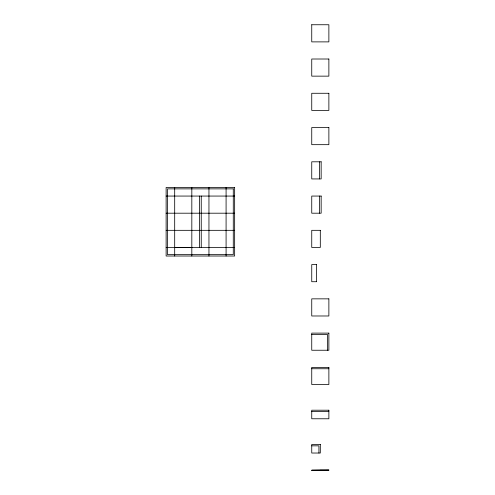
<?xml version="1.0" encoding="UTF-8"?>
<svg xmlns="http://www.w3.org/2000/svg" width="495" height="495" viewBox="0 0 495 495"><rect width="100%" height="100%" fill="white"/><g stroke="black" fill="none" stroke-linecap="round" stroke-linejoin="round"><path stroke-width="0.74" d="M166.128 196.063L234.649 196.063M166.128 213.197L201.248 213.197M201.508 213.197L234.649 213.197M166.128 230.324L201.248 230.324M201.508 230.324L234.649 230.324M174.692 247.37L191.825 247.37M166.128 247.457L234.649 247.457M174.692 247.543L191.825 247.543M316.447 264.59L311.745 264.59L311.745 281.717L316.447 281.717M311.745 334.484L327.504 334.484L327.504 350.243M311.745 368.744L328.872 368.744M311.745 411.574L328.872 411.574M311.745 445.84L318.935 445.84L318.935 453.03M320.395 470.163L324.59 470.25M328.705 470.25L324.763 470.25M320.222 470.25L316.027 470.25M319.454 161.803L319.454 178.93M319.454 196.063L319.454 213.197M316.454 264.59L316.454 281.717M315.853 470.25L311.912 470.25M226.085 187.5L226.085 256.02M208.952 187.5L208.952 256.02M201.248 196.063L201.248 247.457M199.535 196.063L199.535 247.457M191.825 187.5L191.825 256.02M174.692 187.5L174.692 256.02M311.745 24.75L311.745 41.883L328.872 41.883L328.872 24.75L311.745 24.75M328.872 59.01L311.745 59.01L311.745 76.143L328.872 76.143L328.872 59.01M328.872 93.277L311.745 93.277L311.745 110.404L328.872 110.404L328.872 93.277M328.872 127.537L311.745 127.537L311.745 144.67L328.872 144.67L328.872 127.537M321.162 161.803L311.745 161.803L311.745 178.93L321.162 178.93L321.162 161.803M234.649 187.5L166.128 187.5L166.128 256.02L234.649 256.02L234.649 187.5M233.281 188.867L167.496 188.867L167.496 254.653L233.281 254.653L233.281 188.867M321.162 196.063L311.745 196.063L311.745 213.197L321.162 213.197L321.162 196.063M320.308 230.324L311.745 230.324L311.745 247.457L320.308 247.457L320.308 230.324M328.872 298.85L311.745 298.85L311.745 315.983L328.872 315.983L328.872 298.85M328.872 333.116L311.745 333.116L311.745 350.243L328.872 350.243L328.872 333.116M328.872 367.377L311.745 367.377L311.745 384.51L328.872 384.51L328.872 367.377M328.872 410.207L311.745 410.207L311.745 418.77L328.872 418.77L328.872 410.207M320.308 444.467L311.745 444.467L311.745 453.03L320.308 453.03L320.308 444.467M328.872 470.077L311.745 470.25L328.872 470.077"/></g></svg>
